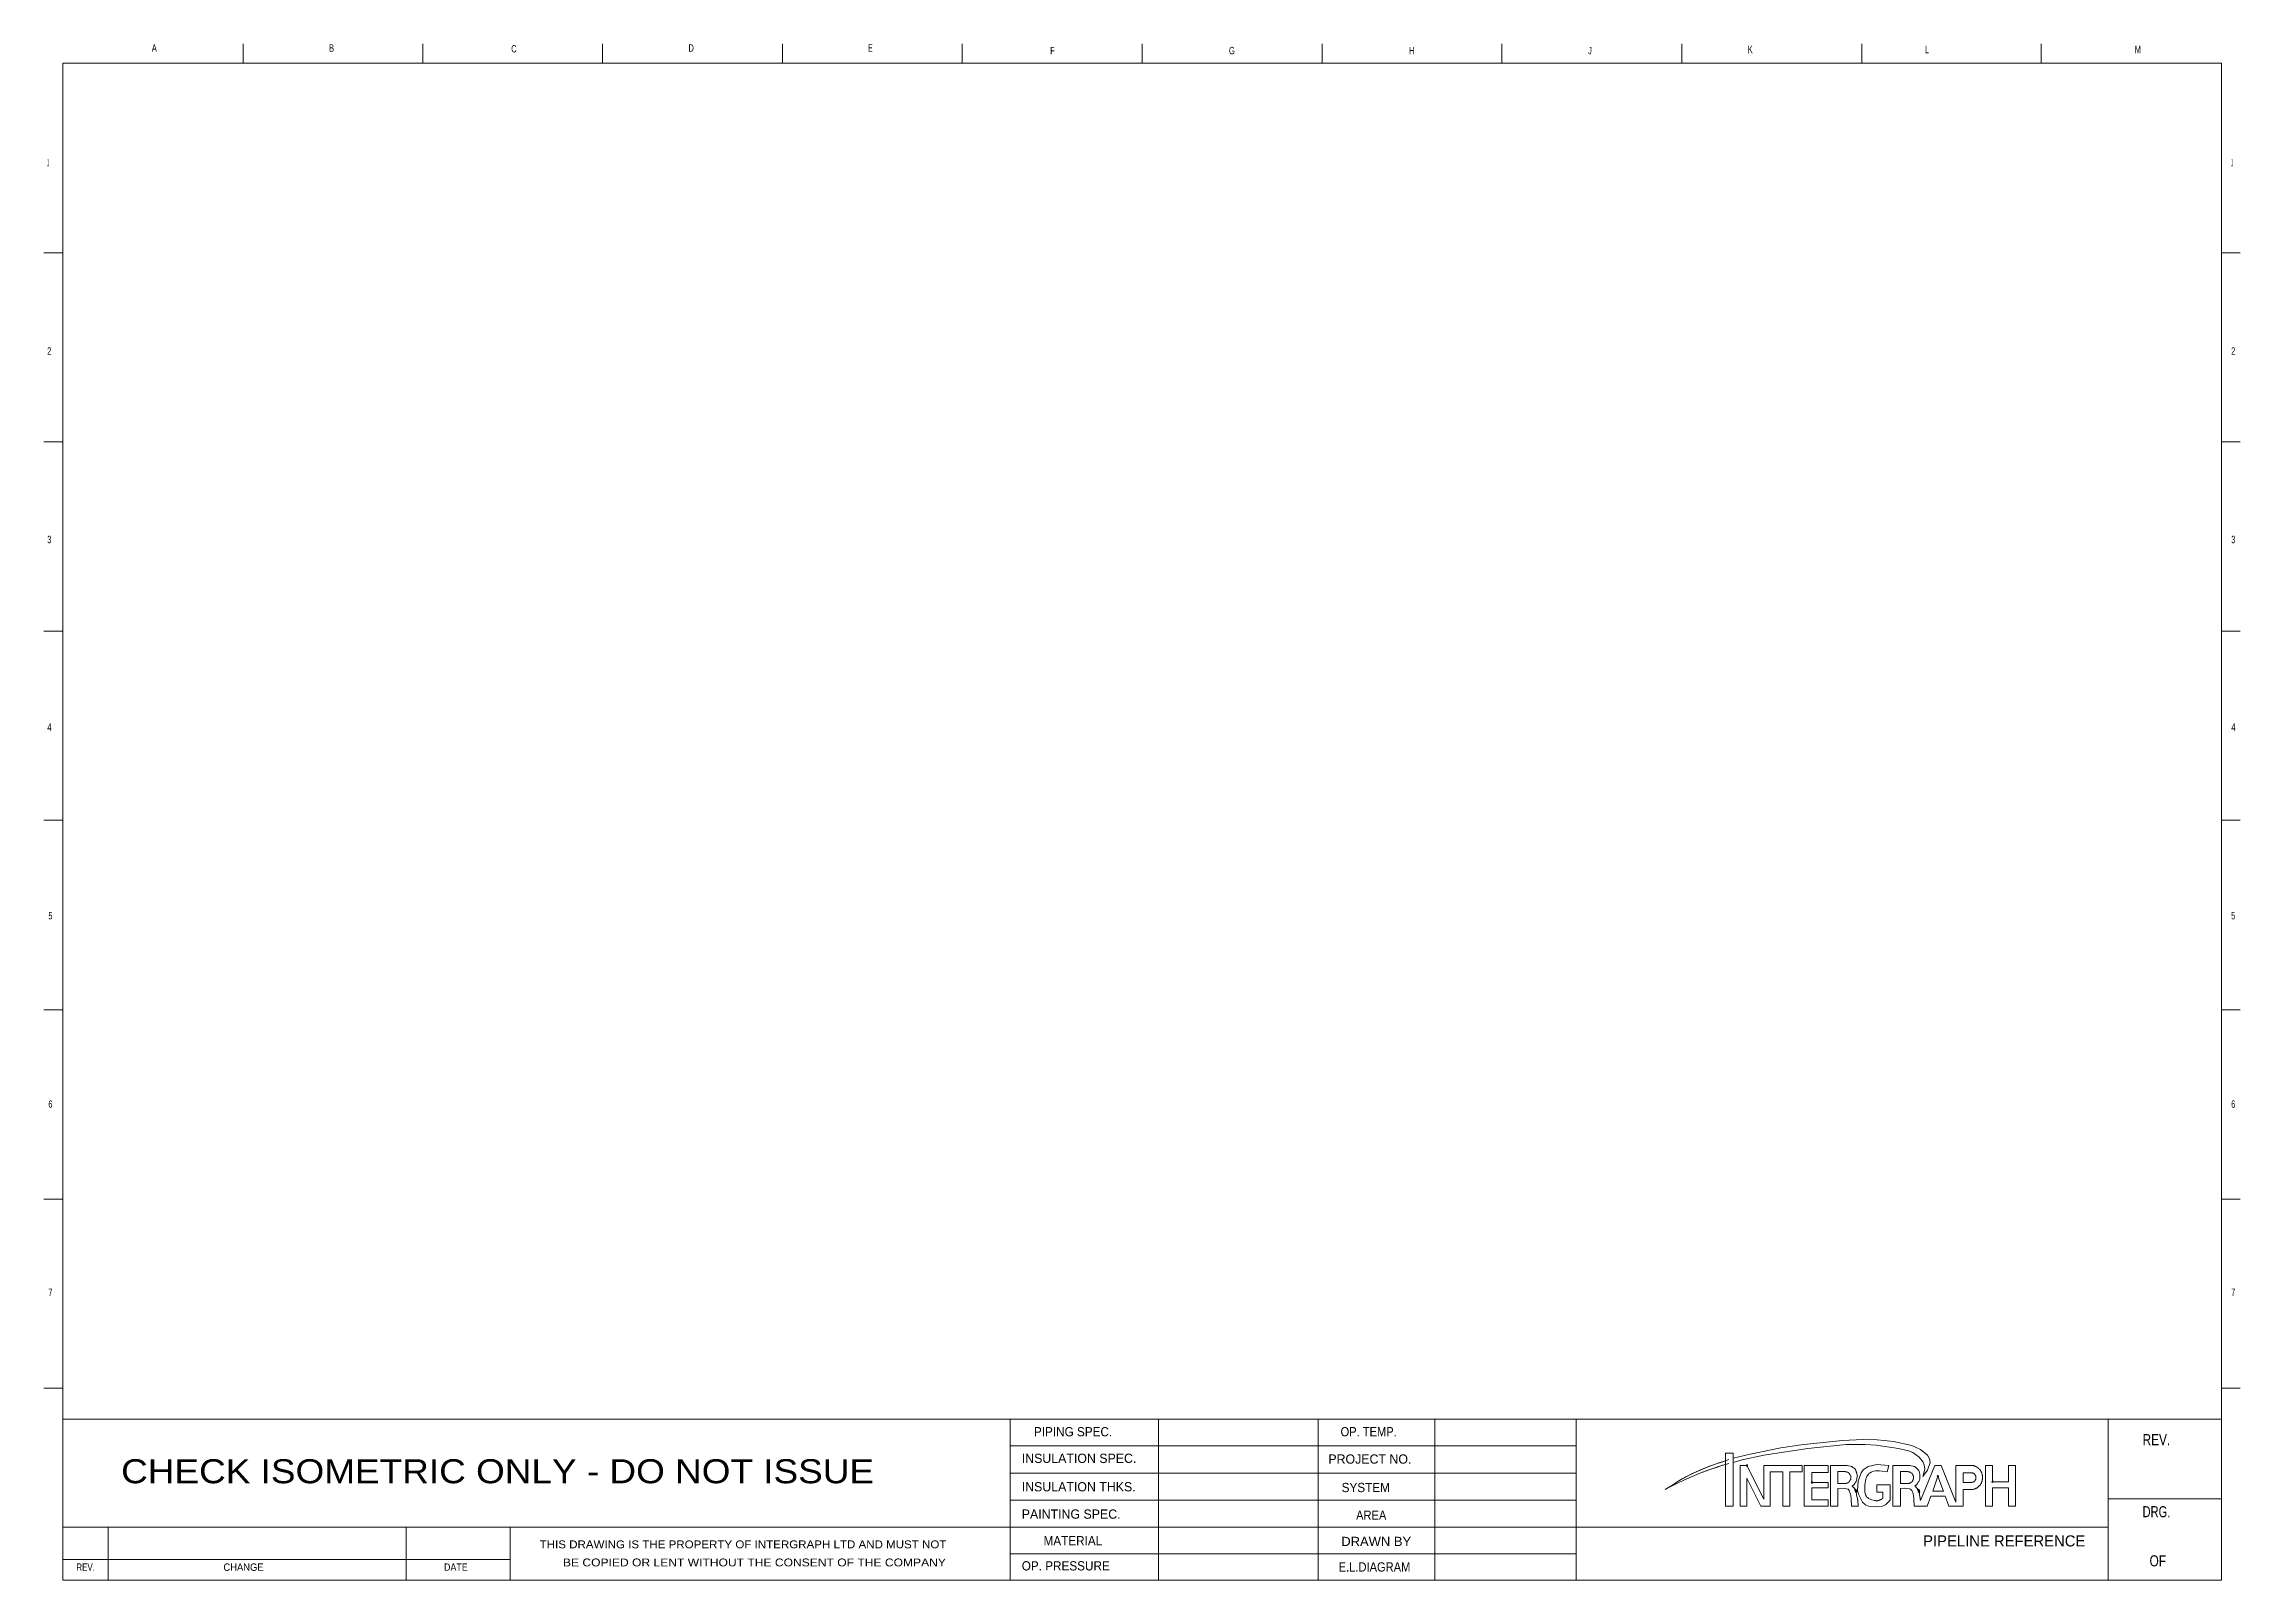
# Model space of a CAD drawing. Header units: millimetres. Extents: x 0 to 594, y 5 to 421.
import ezdxf

# ---------------------------------------------------------------- set-up
doc = ezdxf.new("R2010")
doc.units = ezdxf.units.MM
doc.header["$LTSCALE"] = 0.8
doc.header["$PDMODE"] = 32
doc.header["$PDSIZE"] = 0.4
doc.layers.add('1', color=7, linetype='Continuous', lineweight=13)

msp = doc.modelspace()

# ---------------------------------------------------------------- linework, layer by layer
at = {"layer": '1'}
for p, q in [((53.8, 415.7), (53.8, 420.7)), ((102.5, 415.7), (102.5, 420.7)), ((151.1, 415.7), (151.1, 420.7)), ((199.8, 415.7), (199.8, 420.7)), ((248.5, 415.7), (248.5, 420.7)), ((297.2, 415.7), (297.2, 420.7)), ((345.9, 415.7), (345.9, 420.7)), ((394.6, 415.7), (394.6, 420.7)), ((443.3, 415.7), (443.3, 420.7)), ((492, 415.7), (492, 420.7)), ((540.6, 415.7), (540.6, 420.7)), ((-0.1, 364.2), (5, 364.2)), ((589.3, 364.2), (594.4, 364.2)), ((-0.1, 313), (5, 313)), ((589.3, 313), (594.4, 313)), ((-0.1, 261.8), (5, 261.8)), ((589.3, 261.8), (594.4, 261.8)), ((-0.1, 210.6), (5, 210.6)), ((589.3, 210.6), (594.4, 210.6)), ((-0.1, 159.3), (5, 159.3)), ((589.3, 159.3), (594.4, 159.3)), ((-0.1, 108.1), (5, 108.1)), ((589.3, 108.1), (594.4, 108.1)), ((-0.1, 56.9), (5, 56.9)), ((589.3, 56.9), (594.4, 56.9)), ((5, 48.5), (589.4, 48.5)), ((261.5, 48.5), (261.5, 5)), ((301.6, 48.5), (301.6, 5)), ((344.8, 48.5), (344.8, 5)), ((376.4, 48.5), (376.4, 5)), ((414.7, 48.5), (414.7, 5)), ((558.7, 48.5), (558.7, 5)), ((414.7, 41.3), (261.5, 41.3)), ((460.9, 36), (465.5, 26.9)), ((465.5, 36), (467.4, 36)), ((485.5, 36), (487.3, 36)), ((498.9, 34.3), (499.3, 36)), ((502.5, 36), (504.3, 36)), ((511.8, 36), (507.9, 26.5)), ((511.8, 36), (513.5, 36)), ((513.5, 36), (517.5, 26.1)), ((519.4, 36), (522, 36)), ((414.7, 33.9), (261.5, 33.9)), ((464.7, 25), (460.9, 32.6)), ((467.4, 34.3), (467.2, 34.3)), ((470.6, 34.3), (467.4, 34.3)), ((478.5, 26.7), (478.5, 30)), ((485.5, 34.4), (487.4, 34.4)), ((485.5, 31.1), (485.5, 34.4)), ((487.4, 31.1), (485.5, 31.1)), ((485.5, 31.1), (487.4, 31.1)), ((502.5, 34.4), (504.4, 34.4)), ((502.5, 34.4), (504.4, 34.4)), ((502.5, 31.1), (502.5, 34.4)), ((502.5, 31.1), (504.4, 31.1)), ((512.6, 33.1), (511.2, 29.1)), ((512.6, 33.1), (514.1, 29.1)), ((519.4, 34), (521.6, 34)), ((519.4, 31.4), (519.4, 34)), ((521.6, 31.4), (519.4, 31.4)), ((519.4, 31.4), (521.6, 31.4)), ((527.4, 31.6), (531.7, 31.6)), ((531.7, 30), (527.4, 30)), ((414.7, 26.6), (261.5, 26.6)), ((465.3, 25), (464.7, 25)), ((483.5, 25), (485.5, 25)), ((489.2, 25), (491, 25)), ((500.4, 25), (502.5, 25)), ((506.2, 25), (509.7, 25)), ((510.7, 27.7), (509.7, 25)), ((510.7, 27.7), (514.6, 27.7)), ((511.2, 29.1), (514.1, 29.1)), ((514.6, 27.7), (515.6, 25)), ((519.4, 29.5), (522, 29.5)), ((558.7, 27), (589.4, 27)), ((558.7, 19.3), (5, 19.3)), ((17.3, 19.3), (17.3, 5)), ((98, 19.3), (98, 5)), ((126.1, 19.3), (126.1, 5)), ((414.7, 12.1), (261.5, 12.1)), ((126.1, 10.6), (5, 10.6))]:
    msp.add_line(p, q, dxfattribs=at)
for points in [[(5, 5), (589.4, 5), (589.4, 415.5), (5, 415.5)], [(457.2, 38), (461.8, 39.1), (470.1, 40.8), (475.6, 41.6), (486.7, 42.8), (494.3, 43.1), (498.1, 42.8), (500.6, 42.5), (505.5, 41.4), (507.9, 40.3), (509.8, 38.8), (510.3, 37.8), (510.5, 36.8), (509.8, 34.7), (508.5, 33), (509.1, 35), (508.9, 36.2), (508.6, 36.9), (507.5, 38.3), (505.8, 39.5), (504.6, 40), (501.9, 40.6), (495.9, 41.5), (492.9, 41.7), (487.8, 41.7), (477.4, 40.6), (465.5, 38.8), (459.6, 37.5), (457.2, 36.8)], [(438.8, 29.5), (441, 30.9), (442, 31.6), (443.3, 32.3), (444.2, 32.8), (446.1, 33.8), (447, 34.2), (449, 35.1), (451, 35.9), (452.4, 36.4), (453.3, 36.7), (455.1, 37.3), (455.1, 36.3), (454.3, 36.1), (452.7, 35.5), (451.1, 35), (450, 34.6), (448, 33.8), (445.3, 32.7), (444, 32.1), (441.9, 31.1), (439.9, 30.1)], [(455.1, 39.3), (455.1, 25), (457.2, 25), (457.2, 39.3)], [(460.9, 36), (465.5, 26.9), (465.5, 36), (467.4, 36), (475.9, 36), (475.9, 34.3), (472.5, 34.3), (472.5, 25), (470.6, 25), (470.6, 34.3), (467.4, 34.3), (467.2, 34.3), (467.2, 25), (465.3, 25), (464.7, 25), (460.9, 32.6), (460.9, 25), (459.1, 25), (459.1, 36)], [(478.5, 31.4), (478.5, 34.1), (482.9, 34.1), (482.9, 36), (478.5, 36), (476.4, 36), (476.4, 25), (478.5, 25), (482.9, 25), (482.9, 26.7), (478.5, 26.7), (478.5, 30), (482.9, 30), (482.9, 31.4)], [(527.4, 31.6), (527.4, 36), (525.5, 36), (525.5, 25), (527.4, 25), (527.4, 30), (531.7, 30), (531.7, 25), (533.6, 25), (533.6, 36), (531.7, 36), (531.7, 31.6)], [(512.6, 33.1), (511.2, 29.1), (514.1, 29.1)]]:
    msp.add_lwpolyline(points, close=True, dxfattribs=at)
for points in [[(457.2, 38), (461.8, 39.1), (470.1, 40.8), (475.6, 41.6), (486.7, 42.8), (494.3, 43.1), (498.1, 42.8), (500.6, 42.5), (505.5, 41.4), (507.9, 40.3), (509.8, 38.8), (510.3, 37.8), (510.5, 36.8), (509.8, 34.7), (508.5, 33)], [(457.2, 36.8), (459.6, 37.5), (465.5, 38.8), (477.4, 40.6), (487.8, 41.7), (492.9, 41.7), (495.9, 41.5), (501.9, 40.6), (504.6, 40), (505.8, 39.5), (507.5, 38.3), (508.6, 36.9), (508.9, 36.2), (509.1, 35), (508.5, 33)], [(438.8, 29.5), (441, 30.9), (442, 31.6), (443.4, 32.4), (444.4, 32.9), (446.4, 33.9), (447.4, 34.4), (449.5, 35.3), (451.6, 36.1), (453.1, 36.6), (454.1, 36.9), (456, 37.6)], [(438.8, 29.5), (439.9, 30.1), (441.9, 31.1), (444, 32.1), (445.3, 32.7), (448, 33.8), (450.3, 34.7), (451.5, 35.1), (453.2, 35.7), (455.1, 36.3), (456, 36.5)], [(460.9, 36), (459.1, 36), (459.1, 25), (460.9, 25), (460.9, 32.6)], [(467.2, 36), (465.5, 36), (465.5, 26.9)], [(467.4, 36), (475.9, 36), (475.9, 34.3), (472.5, 34.3)], [(478.5, 36), (476.4, 36), (476.4, 25), (478.5, 25)], [(478.5, 34.1), (482.9, 34.1), (482.9, 36), (478.5, 36)], [(485.5, 36), (483.5, 36), (483.5, 25), (485.5, 25), (485.5, 29.8), (486.6, 29.9), (487.2, 29.8), (487.9, 29.7), (488.2, 29.6), (488.3, 29.6), (488.4, 29.5), (488.6, 29.2), (488.7, 28.9), (488.8, 28.7), (488.9, 28.2), (489, 27.9), (489.1, 27.1), (489.2, 25), (491, 25), (491, 25.4), (491, 25.6), (490.9, 25.9), (490.9, 26.2), (490.9, 26.4), (490.9, 26.6), (490.9, 26.7), (490.8, 26.8), (490.8, 27), (490.8, 27.2), (490.7, 27.6), (490.6, 28.1), (490.6, 28.4), (490.5, 28.6), (490.5, 28.7), (490.5, 28.9)], [(485.5, 36), (483.5, 36), (483.5, 25), (485.5, 25), (485.5, 29.8)], [(490.3, 29.4), (490.2, 29.5), (490.2, 29.6), (490.1, 29.7), (490, 29.8), (490, 29.9), (489.9, 30), (489.8, 30), (489.7, 30.1), (489.6, 30.2), (489.4, 30.4), (489.9, 30.9), (490.1, 31.1), (490.3, 31.5), (490.5, 31.7), (490.6, 32), (490.7, 32.4), (490.7, 32.7), (490.8, 33.2), (490.7, 33.7), (490.7, 34), (490.5, 34.3), (490.4, 34.7), (490.3, 34.8), (490.2, 35), (490, 35.2), (489.9, 35.3), (489.6, 35.5), (489.3, 35.7), (489.1, 35.7), (488.9, 35.8), (488.4, 35.9), (488.1, 36), (487.3, 36), (485.5, 36)], [(487.3, 36), (488.1, 36), (488.4, 35.9), (488.9, 35.8), (489.1, 35.7), (489.3, 35.7), (489.6, 35.5), (489.9, 35.3), (490.2, 35), (490.3, 34.8), (490.4, 34.7), (490.5, 34.3), (490.7, 34), (490.7, 33.7), (490.8, 33.2), (490.7, 32.7), (490.7, 32.4), (490.6, 32), (490.5, 31.7), (490.3, 31.5), (490.1, 31.1), (489.9, 30.9), (489.4, 30.4)], [(499.3, 36), (496.1, 36.3), (493.7, 35.7), (492.4, 34.8), (491.8, 34), (491, 31.8), (490.8, 29.3), (491.1, 28.2), (492.2, 26.1), (493, 25.4), (493.8, 25), (495.7, 24.8), (497.6, 25), (498.4, 25.4), (499.7, 26.6), (499.7, 30.8), (496.1, 30.8), (496.1, 28.8), (497.7, 28.8), (497.7, 27.2)], [(499.3, 36), (496.1, 36.3), (493.7, 35.7), (492.4, 34.8), (491.8, 34), (491, 31.8), (490.8, 29.3), (491.1, 28.2), (492.2, 26.1), (493, 25.4), (493.8, 25), (495.7, 24.8), (497.6, 25), (498.4, 25.4), (499.7, 26.6)], [(495.5, 26.5), (494.7, 26.7), (494.3, 26.9), (493.8, 27.1), (493.6, 27.3), (493.4, 27.4), (493.3, 27.6), (493.1, 27.9), (493, 28.1), (492.9, 28.5), (492.8, 28.7), (492.8, 29.2), (492.8, 29.6), (492.8, 30.6), (492.9, 31.4), (493, 31.8), (493.1, 32.4), (493.3, 32.8), (493.4, 33.1), (493.6, 33.4), (493.8, 33.7), (493.9, 33.8), (494.1, 33.9), (494.5, 34.2), (494.9, 34.4), (495.2, 34.5), (495.8, 34.6), (496.1, 34.6), (496.8, 34.6), (497.5, 34.5), (498.9, 34.3), (499.3, 36)], [(522, 29.5), (519.4, 29.5), (519.4, 25), (515.6, 25), (514.6, 27.7), (510.7, 27.7), (509.7, 25), (506.2, 25), (506.1, 27.1), (506, 27.9), (505.9, 28.2), (505.8, 28.7), (505.7, 28.9), (505.5, 29.2), (505.3, 29.5), (505.2, 29.6), (505.1, 29.6), (504.9, 29.7), (504.2, 29.8), (503.6, 29.9), (502.5, 29.8), (502.5, 25), (500.4, 25), (500.4, 36), (502.5, 36)], [(502.5, 36), (500.4, 36), (500.4, 25), (502.5, 25), (502.5, 29.8)], [(502.5, 36), (504.3, 36), (505, 36), (505.4, 35.9), (505.9, 35.8), (506.1, 35.7), (506.3, 35.7), (506.6, 35.5), (506.8, 35.3), (507.1, 35), (507.3, 34.8), (507.4, 34.7), (507.5, 34.3), (507.6, 34), (507.7, 33.7), (507.7, 33.2), (507.7, 32.7), (507.7, 32.4), (507.6, 32), (507.4, 31.7), (507.3, 31.5), (507.1, 31.1), (506.9, 30.9), (506.4, 30.4), (506.6, 30.2), (506.7, 30.1), (506.8, 30), (506.9, 30), (506.9, 29.9), (507, 29.8), (507.1, 29.7), (507.1, 29.6), (507.2, 29.5), (507.3, 29.4)], [(504.3, 36), (505, 36), (505.4, 35.9), (505.9, 35.8), (506.1, 35.7), (506.3, 35.7), (506.6, 35.5), (506.8, 35.3), (507.1, 35), (507.3, 34.8), (507.4, 34.7), (507.5, 34.3), (507.6, 34), (507.7, 33.7), (507.7, 33.2), (507.7, 32.7), (507.7, 32.4), (507.6, 32), (507.4, 31.7), (507.3, 31.5), (507.1, 31.1), (506.9, 30.9), (506.4, 30.4)], [(507.5, 28.9), (507.5, 28.7), (507.5, 28.6), (507.6, 28.5), (507.6, 28.2), (507.7, 27.4), (507.8, 27.2), (507.8, 27), (507.8, 26.9), (507.8, 26.7), (507.9, 26.5), (511.8, 36), (513.5, 36), (517.5, 26.1), (517.5, 36), (519.4, 36), (522, 36)], [(519.4, 36), (517.5, 36), (517.5, 26.1)], [(524.7, 32.7), (524.7, 32.8), (524.7, 32.9), (524.7, 32.9), (524.7, 33), (524.7, 33.1), (524.7, 33.2), (524.7, 33.2), (524.7, 33.3), (524.6, 33.4), (524.6, 33.4), (524.6, 33.5), (524.6, 33.6), (524.6, 33.7), (524.6, 33.7), (524.5, 33.8), (524.5, 33.9), (524.5, 33.9), (524.5, 34), (524.4, 34.1), (524.4, 34.1), (524.4, 34.2), (524.3, 34.3), (524.3, 34.3), (524.3, 34.4), (524.2, 34.4), (524.2, 34.5), (524.2, 34.6), (524.1, 34.6), (524.1, 34.7), (524, 34.7), (524, 34.8), (524, 34.9), (523.9, 34.9), (523.9, 35), (523.8, 35), (523.8, 35.1), (523.7, 35.1), (523.7, 35.2), (523.6, 35.2), (523.6, 35.3), (523.5, 35.3), (523.4, 35.4), (523.4, 35.4), (523.3, 35.4), (523.3, 35.5), (523.2, 35.5), (523.1, 35.6), (523.1, 35.6), (523, 35.6), (523, 35.7), (522.9, 35.7), (522.8, 35.7), (522.8, 35.8), (522.7, 35.8), (522.6, 35.8), (522.6, 35.8), (522.5, 35.9), (522.4, 35.9), (522.4, 35.9), (522.3, 35.9), (522.2, 36), (522.2, 36), (522.1, 36), (522, 36)], [(524.7, 32.7), (524.7, 32.8), (524.7, 32.9), (524.7, 32.9), (524.7, 33), (524.7, 33.1), (524.7, 33.2), (524.7, 33.2), (524.7, 33.3), (524.6, 33.4), (524.6, 33.4), (524.6, 33.5), (524.6, 33.6), (524.6, 33.7), (524.6, 33.7), (524.5, 33.8), (524.5, 33.9), (524.5, 33.9), (524.5, 34), (524.4, 34.1), (524.4, 34.1), (524.4, 34.2), (524.3, 34.3), (524.3, 34.3), (524.3, 34.4), (524.2, 34.4), (524.2, 34.5), (524.2, 34.6), (524.1, 34.6), (524.1, 34.7), (524, 34.7), (524, 34.8), (524, 34.9), (523.9, 34.9), (523.9, 35), (523.8, 35), (523.8, 35.1), (523.7, 35.1), (523.7, 35.2), (523.6, 35.2), (523.6, 35.3), (523.5, 35.3), (523.4, 35.4), (523.4, 35.4), (523.3, 35.4), (523.3, 35.5), (523.2, 35.5), (523.1, 35.6), (523.1, 35.6), (523, 35.6), (523, 35.7), (522.9, 35.7), (522.8, 35.7), (522.8, 35.8), (522.7, 35.8), (522.6, 35.8), (522.6, 35.8), (522.5, 35.9), (522.4, 35.9), (522.4, 35.9), (522.3, 35.9), (522.2, 36), (522.2, 36), (522.1, 36), (522, 36)], [(527.4, 31.6), (527.4, 36), (525.5, 36), (525.5, 25), (527.4, 25), (527.4, 30)], [(531.7, 30), (531.7, 25), (533.6, 25), (533.6, 36), (531.7, 36), (531.7, 31.6)], [(465.3, 25), (467.2, 25), (467.2, 34.3)], [(470.6, 34.3), (470.6, 25), (472.5, 25), (472.5, 34.3)], [(478.5, 30), (482.9, 30), (482.9, 31.4), (478.5, 31.4), (478.5, 34.1)], [(485.5, 31.1), (485.5, 34.4), (487.4, 34.4)], [(489.2, 25), (489.1, 27.1), (489, 27.9), (488.9, 28.2), (488.8, 28.7), (488.7, 28.9), (488.6, 29.2), (488.4, 29.5), (488.3, 29.6), (488.2, 29.6), (487.9, 29.7), (487.2, 29.8), (486.6, 29.9), (485.5, 29.8)], [(489, 32.7), (489, 32.8), (489, 32.8), (489, 32.8), (489, 32.9), (489, 32.9), (489, 33), (489, 33), (489, 33), (489, 33.1), (489, 33.1), (489, 33.2), (489, 33.2), (488.9, 33.2), (488.9, 33.3), (488.9, 33.3), (488.9, 33.4), (488.9, 33.4), (488.9, 33.4), (488.8, 33.5), (488.8, 33.5), (488.8, 33.5), (488.8, 33.6), (488.8, 33.6), (488.7, 33.6), (488.7, 33.7), (488.7, 33.7), (488.7, 33.7), (488.7, 33.8), (488.6, 33.8), (488.6, 33.8), (488.6, 33.9), (488.5, 33.9), (488.5, 33.9), (488.5, 33.9), (488.5, 34), (488.4, 34), (488.4, 34), (488.4, 34), (488.3, 34.1), (488.3, 34.1), (488.3, 34.1), (488.2, 34.1), (488.2, 34.1), (488.2, 34.2), (488.1, 34.2), (488.1, 34.2), (488.1, 34.2), (488, 34.2), (488, 34.2), (487.9, 34.3), (487.9, 34.3), (487.9, 34.3), (487.8, 34.3), (487.8, 34.3), (487.7, 34.3), (487.7, 34.3), (487.7, 34.3), (487.6, 34.3), (487.6, 34.3), (487.6, 34.3), (487.5, 34.4), (487.5, 34.4), (487.4, 34.4), (487.4, 34.4)], [(489, 32.7), (489, 32.8), (489, 32.8), (489, 32.8), (489, 32.9), (489, 32.9), (489, 33), (489, 33), (489, 33), (489, 33.1), (489, 33.1), (489, 33.2), (489, 33.2), (488.9, 33.2), (488.9, 33.3), (488.9, 33.3), (488.9, 33.4), (488.9, 33.4), (488.9, 33.4), (488.8, 33.5), (488.8, 33.5), (488.8, 33.5), (488.8, 33.6), (488.8, 33.6), (488.7, 33.6), (488.7, 33.7), (488.7, 33.7), (488.7, 33.7), (488.7, 33.8), (488.6, 33.8), (488.6, 33.8), (488.6, 33.9), (488.5, 33.9), (488.5, 33.9), (488.5, 33.9), (488.5, 34), (488.4, 34), (488.4, 34), (488.4, 34), (488.3, 34.1), (488.3, 34.1), (488.3, 34.1), (488.2, 34.1), (488.2, 34.1), (488.2, 34.2), (488.1, 34.2), (488.1, 34.2), (488.1, 34.2), (488, 34.2), (488, 34.2), (487.9, 34.3), (487.9, 34.3), (487.9, 34.3), (487.8, 34.3), (487.8, 34.3), (487.7, 34.3), (487.7, 34.3), (487.7, 34.3), (487.6, 34.3), (487.6, 34.3), (487.6, 34.3), (487.5, 34.4), (487.5, 34.4), (487.4, 34.4), (487.4, 34.4)], [(487.4, 31.1), (487.4, 31.1), (487.5, 31.1), (487.5, 31.1), (487.6, 31.1), (487.6, 31.1), (487.6, 31.1), (487.7, 31.1), (487.7, 31.1), (487.7, 31.1), (487.8, 31.1), (487.8, 31.2), (487.9, 31.2), (487.9, 31.2), (487.9, 31.2), (488, 31.2), (488, 31.2), (488.1, 31.2), (488.1, 31.3), (488.1, 31.3), (488.2, 31.3), (488.2, 31.3), (488.2, 31.3), (488.3, 31.3), (488.3, 31.4), (488.3, 31.4), (488.4, 31.4), (488.4, 31.4), (488.4, 31.5), (488.5, 31.5), (488.5, 31.5), (488.5, 31.5), (488.5, 31.6), (488.6, 31.6), (488.6, 31.6), (488.6, 31.7), (488.7, 31.7), (488.7, 31.7), (488.7, 31.8), (488.7, 31.8), (488.7, 31.8), (488.8, 31.9), (488.8, 31.9), (488.8, 31.9), (488.8, 32), (488.8, 32), (488.9, 32), (488.9, 32.1), (488.9, 32.1), (488.9, 32.1), (488.9, 32.2), (488.9, 32.2), (489, 32.3), (489, 32.3), (489, 32.3), (489, 32.4), (489, 32.4), (489, 32.4), (489, 32.5), (489, 32.5), (489, 32.6), (489, 32.6), (489, 32.6), (489, 32.7), (489, 32.7)], [(487.4, 31.1), (487.4, 31.1), (487.5, 31.1), (487.5, 31.1), (487.6, 31.1), (487.6, 31.1), (487.6, 31.1), (487.7, 31.1), (487.7, 31.1), (487.7, 31.1), (487.8, 31.1), (487.8, 31.2), (487.9, 31.2), (487.9, 31.2), (487.9, 31.2), (488, 31.2), (488, 31.2), (488.1, 31.2), (488.1, 31.3), (488.1, 31.3), (488.2, 31.3), (488.2, 31.3), (488.2, 31.3), (488.3, 31.3), (488.3, 31.4), (488.3, 31.4), (488.4, 31.4), (488.4, 31.4), (488.4, 31.5), (488.5, 31.5), (488.5, 31.5), (488.5, 31.5), (488.5, 31.6), (488.6, 31.6), (488.6, 31.6), (488.6, 31.7), (488.7, 31.7), (488.7, 31.7), (488.7, 31.8), (488.7, 31.8), (488.7, 31.8), (488.8, 31.9), (488.8, 31.9), (488.8, 31.9), (488.8, 32), (488.8, 32), (488.9, 32), (488.9, 32.1), (488.9, 32.1), (488.9, 32.1), (488.9, 32.2), (488.9, 32.2), (489, 32.3), (489, 32.3), (489, 32.3), (489, 32.4), (489, 32.4), (489, 32.4), (489, 32.5), (489, 32.5), (489, 32.6), (489, 32.6), (489, 32.6), (489, 32.7), (489, 32.7)], [(491, 25), (491, 25.4), (491, 25.6), (490.9, 25.9), (490.9, 26.2), (490.9, 26.4), (490.9, 26.6), (490.9, 26.7), (490.8, 26.8), (490.8, 27), (490.8, 27.2), (490.7, 27.6), (490.6, 28.1), (490.6, 28.4), (490.5, 28.6), (490.5, 28.7), (490.5, 28.9), (490.4, 29), (490.4, 29.2), (490.4, 29.3), (490.3, 29.4), (490.2, 29.5), (490.2, 29.6), (490.1, 29.7), (490, 29.8), (490, 29.9), (489.9, 30), (489.8, 30), (489.7, 30.1), (489.6, 30.2), (489.4, 30.4)], [(495.5, 26.5), (494.7, 26.7), (494.3, 26.9), (493.8, 27.1), (493.6, 27.3), (493.4, 27.4), (493.3, 27.6), (493.1, 27.9), (493, 28.1), (492.9, 28.5), (492.8, 28.7), (492.8, 29.2), (492.8, 29.6), (492.8, 30.6), (492.9, 31.4), (493, 31.8), (493.1, 32.4), (493.3, 32.8), (493.4, 33.1), (493.6, 33.4), (493.8, 33.7), (493.9, 33.8), (494.1, 33.9), (494.5, 34.2), (494.9, 34.4), (495.2, 34.5), (495.8, 34.6), (496.1, 34.6), (496.8, 34.6), (497.5, 34.5), (498.9, 34.3)], [(496.1, 30.8), (496.1, 28.8), (497.7, 28.8), (497.7, 27.2)], [(496.1, 30.8), (499.7, 30.8), (499.7, 26.6)], [(504.4, 31.1), (502.5, 31.1), (502.5, 34.4)], [(506.2, 25), (506.1, 27.1), (506, 27.9), (505.9, 28.2), (505.8, 28.7), (505.7, 28.9), (505.5, 29.2), (505.3, 29.5), (505.2, 29.6), (505.1, 29.6), (504.9, 29.7), (504.2, 29.8), (503.6, 29.9), (502.5, 29.8)], [(506, 32.7), (506, 32.8), (506, 32.8), (506, 32.8), (506, 32.9), (506, 32.9), (506, 33), (506, 33), (506, 33), (506, 33.1), (506, 33.1), (505.9, 33.2), (505.9, 33.2), (505.9, 33.2), (505.9, 33.3), (505.9, 33.3), (505.9, 33.4), (505.9, 33.4), (505.8, 33.4), (505.8, 33.5), (505.8, 33.5), (505.8, 33.5), (505.8, 33.6), (505.7, 33.6), (505.7, 33.6), (505.7, 33.7), (505.7, 33.7), (505.7, 33.7), (505.6, 33.8), (505.6, 33.8), (505.6, 33.8), (505.5, 33.9), (505.5, 33.9), (505.5, 33.9), (505.5, 33.9), (505.4, 34), (505.4, 34), (505.4, 34), (505.3, 34), (505.3, 34.1), (505.3, 34.1), (505.2, 34.1), (505.2, 34.1), (505.2, 34.1), (505.1, 34.2), (505.1, 34.2), (505.1, 34.2), (505, 34.2), (505, 34.2), (505, 34.2), (504.9, 34.3), (504.9, 34.3), (504.8, 34.3), (504.8, 34.3), (504.8, 34.3), (504.7, 34.3), (504.7, 34.3), (504.6, 34.3), (504.6, 34.3), (504.6, 34.3), (504.5, 34.3), (504.5, 34.4), (504.4, 34.4), (504.4, 34.4), (504.4, 34.4)], [(506, 32.7), (506, 32.8), (506, 32.8), (506, 32.8), (506, 32.9), (506, 32.9), (506, 33), (506, 33), (506, 33), (506, 33.1), (506, 33.1), (505.9, 33.2), (505.9, 33.2), (505.9, 33.2), (505.9, 33.3), (505.9, 33.3), (505.9, 33.4), (505.9, 33.4), (505.8, 33.4), (505.8, 33.5), (505.8, 33.5), (505.8, 33.5), (505.8, 33.6), (505.7, 33.6), (505.7, 33.6), (505.7, 33.7), (505.7, 33.7), (505.7, 33.7), (505.6, 33.8), (505.6, 33.8), (505.6, 33.8), (505.5, 33.9), (505.5, 33.9), (505.5, 33.9), (505.5, 33.9), (505.4, 34), (505.4, 34), (505.4, 34), (505.3, 34), (505.3, 34.1), (505.3, 34.1), (505.2, 34.1), (505.2, 34.1), (505.2, 34.1), (505.1, 34.2), (505.1, 34.2), (505.1, 34.2), (505, 34.2), (505, 34.2), (505, 34.2), (504.9, 34.3), (504.9, 34.3), (504.8, 34.3), (504.8, 34.3), (504.8, 34.3), (504.7, 34.3), (504.7, 34.3), (504.6, 34.3), (504.6, 34.3), (504.6, 34.3), (504.5, 34.3), (504.5, 34.4), (504.4, 34.4), (504.4, 34.4), (504.4, 34.4)], [(504.4, 31.1), (504.4, 31.1), (504.4, 31.1), (504.5, 31.1), (504.5, 31.1), (504.6, 31.1), (504.6, 31.1), (504.6, 31.1), (504.7, 31.1), (504.7, 31.1), (504.8, 31.1), (504.8, 31.2), (504.8, 31.2), (504.9, 31.2), (504.9, 31.2), (505, 31.2), (505, 31.2), (505, 31.2), (505.1, 31.3), (505.1, 31.3), (505.1, 31.3), (505.2, 31.3), (505.2, 31.3), (505.2, 31.3), (505.3, 31.4), (505.3, 31.4), (505.3, 31.4), (505.4, 31.4), (505.4, 31.5), (505.4, 31.5), (505.5, 31.5), (505.5, 31.5), (505.5, 31.6), (505.5, 31.6), (505.6, 31.6), (505.6, 31.7), (505.6, 31.7), (505.7, 31.7), (505.7, 31.8), (505.7, 31.8), (505.7, 31.8), (505.7, 31.9), (505.8, 31.9), (505.8, 31.9), (505.8, 32), (505.8, 32), (505.8, 32), (505.9, 32.1), (505.9, 32.1), (505.9, 32.1), (505.9, 32.2), (505.9, 32.2), (505.9, 32.3), (505.9, 32.3), (506, 32.3), (506, 32.4), (506, 32.4), (506, 32.4), (506, 32.5), (506, 32.5), (506, 32.6), (506, 32.6), (506, 32.6), (506, 32.7), (506, 32.7)], [(504.4, 31.1), (504.4, 31.1), (504.4, 31.1), (504.5, 31.1), (504.5, 31.1), (504.6, 31.1), (504.6, 31.1), (504.6, 31.1), (504.7, 31.1), (504.7, 31.1), (504.8, 31.1), (504.8, 31.2), (504.8, 31.2), (504.9, 31.2), (504.9, 31.2), (505, 31.2), (505, 31.2), (505, 31.2), (505.1, 31.3), (505.1, 31.3), (505.1, 31.3), (505.2, 31.3), (505.2, 31.3), (505.2, 31.3), (505.3, 31.4), (505.3, 31.4), (505.3, 31.4), (505.4, 31.4), (505.4, 31.5), (505.4, 31.5), (505.5, 31.5), (505.5, 31.5), (505.5, 31.6), (505.5, 31.6), (505.6, 31.6), (505.6, 31.7), (505.6, 31.7), (505.7, 31.7), (505.7, 31.8), (505.7, 31.8), (505.7, 31.8), (505.7, 31.9), (505.8, 31.9), (505.8, 31.9), (505.8, 32), (505.8, 32), (505.8, 32), (505.9, 32.1), (505.9, 32.1), (505.9, 32.1), (505.9, 32.2), (505.9, 32.2), (505.9, 32.3), (505.9, 32.3), (506, 32.3), (506, 32.4), (506, 32.4), (506, 32.4), (506, 32.5), (506, 32.5), (506, 32.6), (506, 32.6), (506, 32.6), (506, 32.7), (506, 32.7)], [(507.9, 26.5), (507.8, 26.7), (507.8, 26.9), (507.8, 27), (507.8, 27.2), (507.7, 27.6), (507.6, 28.1), (507.6, 28.4), (507.5, 28.6), (507.5, 28.7), (507.5, 28.9), (507.4, 29), (507.4, 29.2), (507.3, 29.3), (507.3, 29.4), (507.2, 29.5), (507.1, 29.6), (507.1, 29.7), (507, 29.8), (506.9, 29.9), (506.9, 30), (506.8, 30), (506.6, 30.1), (506.6, 30.2), (506.4, 30.4)], [(519.4, 31.4), (519.4, 34), (521.6, 34)], [(522.9, 32.7), (522.9, 32.8), (522.9, 32.8), (522.9, 32.8), (522.9, 32.9), (522.9, 32.9), (522.9, 32.9), (522.9, 32.9), (522.9, 33), (522.9, 33), (522.9, 33), (522.9, 33.1), (522.9, 33.1), (522.9, 33.1), (522.9, 33.2), (522.9, 33.2), (522.8, 33.2), (522.8, 33.2), (522.8, 33.3), (522.8, 33.3), (522.8, 33.3), (522.8, 33.4), (522.8, 33.4), (522.7, 33.4), (522.7, 33.4), (522.7, 33.5), (522.7, 33.5), (522.7, 33.5), (522.6, 33.5), (522.6, 33.6), (522.6, 33.6), (522.6, 33.6), (522.6, 33.6), (522.5, 33.7), (522.5, 33.7), (522.5, 33.7), (522.5, 33.7), (522.4, 33.7), (522.4, 33.8), (522.4, 33.8), (522.4, 33.8), (522.3, 33.8), (522.3, 33.8), (522.3, 33.8), (522.3, 33.9), (522.2, 33.9), (522.2, 33.9), (522.2, 33.9), (522.1, 33.9), (522.1, 33.9), (522.1, 33.9), (522.1, 33.9), (522, 34), (522, 34), (522, 34), (521.9, 34), (521.9, 34), (521.9, 34), (521.8, 34), (521.8, 34), (521.8, 34), (521.7, 34), (521.7, 34), (521.7, 34), (521.7, 34)], [(522.9, 32.7), (522.9, 32.8), (522.9, 32.8), (522.9, 32.8), (522.9, 32.9), (522.9, 32.9), (522.9, 32.9), (522.9, 32.9), (522.9, 33), (522.9, 33), (522.9, 33), (522.9, 33.1), (522.9, 33.1), (522.9, 33.1), (522.9, 33.2), (522.9, 33.2), (522.8, 33.2), (522.8, 33.2), (522.8, 33.3), (522.8, 33.3), (522.8, 33.3), (522.8, 33.4), (522.8, 33.4), (522.7, 33.4), (522.7, 33.4), (522.7, 33.5), (522.7, 33.5), (522.7, 33.5), (522.6, 33.5), (522.6, 33.6), (522.6, 33.6), (522.6, 33.6), (522.6, 33.6), (522.5, 33.7), (522.5, 33.7), (522.5, 33.7), (522.5, 33.7), (522.4, 33.7), (522.4, 33.8), (522.4, 33.8), (522.4, 33.8), (522.3, 33.8), (522.3, 33.8), (522.3, 33.8), (522.3, 33.9), (522.2, 33.9), (522.2, 33.9), (522.2, 33.9), (522.1, 33.9), (522.1, 33.9), (522.1, 33.9), (522.1, 33.9), (522, 34), (522, 34), (522, 34), (521.9, 34), (521.9, 34), (521.9, 34), (521.8, 34), (521.8, 34), (521.8, 34), (521.7, 34), (521.7, 34), (521.7, 34), (521.7, 34)], [(521.7, 31.4), (521.7, 31.4), (521.7, 31.4), (521.7, 31.4), (521.8, 31.4), (521.8, 31.4), (521.8, 31.5), (521.9, 31.5), (521.9, 31.5), (521.9, 31.5), (522, 31.5), (522, 31.5), (522, 31.5), (522.1, 31.5), (522.1, 31.5), (522.1, 31.5), (522.1, 31.5), (522.2, 31.5), (522.2, 31.6), (522.2, 31.6), (522.3, 31.6), (522.3, 31.6), (522.3, 31.6), (522.3, 31.6), (522.4, 31.7), (522.4, 31.7), (522.4, 31.7), (522.4, 31.7), (522.5, 31.7), (522.5, 31.8), (522.5, 31.8), (522.5, 31.8), (522.6, 31.8), (522.6, 31.8), (522.6, 31.9), (522.6, 31.9), (522.6, 31.9), (522.7, 31.9), (522.7, 32), (522.7, 32), (522.7, 32), (522.7, 32), (522.8, 32.1), (522.8, 32.1), (522.8, 32.1), (522.8, 32.1), (522.8, 32.2), (522.8, 32.2), (522.8, 32.2), (522.9, 32.3), (522.9, 32.3), (522.9, 32.3), (522.9, 32.4), (522.9, 32.4), (522.9, 32.4), (522.9, 32.4), (522.9, 32.5), (522.9, 32.5), (522.9, 32.5), (522.9, 32.6), (522.9, 32.6), (522.9, 32.6), (522.9, 32.7), (522.9, 32.7), (522.9, 32.7)], [(521.7, 31.4), (521.7, 31.4), (521.7, 31.4), (521.7, 31.4), (521.8, 31.4), (521.8, 31.4), (521.8, 31.5), (521.9, 31.5), (521.9, 31.5), (521.9, 31.5), (522, 31.5), (522, 31.5), (522, 31.5), (522.1, 31.5), (522.1, 31.5), (522.1, 31.5), (522.1, 31.5), (522.2, 31.5), (522.2, 31.6), (522.2, 31.6), (522.3, 31.6), (522.3, 31.6), (522.3, 31.6), (522.3, 31.6), (522.4, 31.7), (522.4, 31.7), (522.4, 31.7), (522.4, 31.7), (522.5, 31.7), (522.5, 31.8), (522.5, 31.8), (522.5, 31.8), (522.6, 31.8), (522.6, 31.8), (522.6, 31.9), (522.6, 31.9), (522.6, 31.9), (522.7, 31.9), (522.7, 32), (522.7, 32), (522.7, 32), (522.7, 32), (522.8, 32.1), (522.8, 32.1), (522.8, 32.1), (522.8, 32.1), (522.8, 32.2), (522.8, 32.2), (522.8, 32.2), (522.9, 32.3), (522.9, 32.3), (522.9, 32.3), (522.9, 32.4), (522.9, 32.4), (522.9, 32.4), (522.9, 32.4), (522.9, 32.5), (522.9, 32.5), (522.9, 32.5), (522.9, 32.6), (522.9, 32.6), (522.9, 32.6), (522.9, 32.7), (522.9, 32.7), (522.9, 32.7)], [(522, 29.5), (522, 29.5), (522.1, 29.5), (522.2, 29.6), (522.3, 29.6), (522.3, 29.6), (522.4, 29.6), (522.5, 29.6), (522.5, 29.7), (522.6, 29.7), (522.7, 29.7), (522.7, 29.7), (522.8, 29.8), (522.9, 29.8), (522.9, 29.8), (523, 29.9), (523, 29.9), (523.1, 29.9), (523.2, 30), (523.2, 30), (523.3, 30), (523.3, 30.1), (523.4, 30.1), (523.5, 30.2), (523.5, 30.2), (523.6, 30.3), (523.6, 30.3), (523.7, 30.4), (523.7, 30.4), (523.8, 30.5), (523.8, 30.5), (523.9, 30.6), (523.9, 30.6), (524, 30.7), (524, 30.7), (524.1, 30.8), (524.1, 30.9), (524.1, 30.9), (524.2, 31), (524.2, 31), (524.3, 31.1), (524.3, 31.2), (524.3, 31.2), (524.4, 31.3), (524.4, 31.3), (524.4, 31.4), (524.4, 31.5), (524.5, 31.5), (524.5, 31.6), (524.5, 31.7), (524.5, 31.7), (524.6, 31.8), (524.6, 31.9), (524.6, 32), (524.6, 32), (524.6, 32.1), (524.7, 32.2), (524.7, 32.2), (524.7, 32.3), (524.7, 32.4), (524.7, 32.4), (524.7, 32.5), (524.7, 32.6), (524.7, 32.7), (524.7, 32.7)], [(522, 29.5), (522, 29.5), (522.1, 29.5), (522.2, 29.6), (522.3, 29.6), (522.3, 29.6), (522.4, 29.6), (522.5, 29.6), (522.5, 29.7), (522.6, 29.7), (522.7, 29.7), (522.7, 29.7), (522.8, 29.8), (522.9, 29.8), (522.9, 29.8), (523, 29.9), (523, 29.9), (523.1, 29.9), (523.2, 30), (523.2, 30), (523.3, 30), (523.3, 30.1), (523.4, 30.1), (523.5, 30.2), (523.5, 30.2), (523.6, 30.3), (523.6, 30.3), (523.7, 30.4), (523.7, 30.4), (523.8, 30.5), (523.8, 30.5), (523.9, 30.6), (523.9, 30.6), (524, 30.7), (524, 30.7), (524.1, 30.8), (524.1, 30.9), (524.1, 30.9), (524.2, 31), (524.2, 31), (524.3, 31.1), (524.3, 31.2), (524.3, 31.2), (524.4, 31.3), (524.4, 31.3), (524.4, 31.4), (524.4, 31.5), (524.5, 31.5), (524.5, 31.6), (524.5, 31.7), (524.5, 31.7), (524.6, 31.8), (524.6, 31.9), (524.6, 32), (524.6, 32), (524.6, 32.1), (524.7, 32.2), (524.7, 32.2), (524.7, 32.3), (524.7, 32.4), (524.7, 32.4), (524.7, 32.5), (524.7, 32.6), (524.7, 32.7), (524.7, 32.7)], [(478.5, 25), (482.9, 25), (482.9, 26.7), (478.5, 26.7)], [(490.4, 29.2), (490.4, 29.3), (490.3, 29.4)], [(490.5, 28.9), (490.4, 29), (490.4, 29.2)], [(495.5, 26.5), (495.5, 26.5), (495.5, 26.5), (495.5, 26.5), (495.5, 26.5), (495.6, 26.5), (495.6, 26.5), (495.6, 26.5), (495.6, 26.5), (495.6, 26.5), (495.7, 26.5), (495.7, 26.5), (495.7, 26.5), (495.7, 26.5), (495.7, 26.5), (495.7, 26.5), (495.8, 26.5), (495.8, 26.4), (495.8, 26.4), (495.8, 26.4), (495.8, 26.4), (495.9, 26.4), (495.9, 26.4), (495.9, 26.4), (495.9, 26.4), (495.9, 26.4), (496, 26.4), (496, 26.4), (496, 26.4), (496, 26.4), (496, 26.4), (496.1, 26.4), (496.1, 26.4), (496.1, 26.4), (496.1, 26.4), (496.1, 26.4), (496.1, 26.4), (496.2, 26.4), (496.2, 26.4), (496.2, 26.4), (496.2, 26.4), (496.2, 26.4), (496.3, 26.4), (496.3, 26.5), (496.3, 26.5), (496.3, 26.5), (496.3, 26.5), (496.4, 26.5), (496.4, 26.5), (496.4, 26.5), (496.4, 26.5), (496.4, 26.5), (496.5, 26.5), (496.5, 26.5), (496.5, 26.5), (496.5, 26.5), (496.5, 26.5), (496.5, 26.5), (496.6, 26.5), (496.6, 26.5), (496.6, 26.5), (496.6, 26.5), (496.6, 26.5), (496.7, 26.5), (496.7, 26.5)], [(495.5, 26.5), (495.5, 26.5), (495.5, 26.5), (495.5, 26.5), (495.5, 26.5), (495.6, 26.5), (495.6, 26.5), (495.6, 26.5), (495.6, 26.5), (495.6, 26.5), (495.7, 26.5), (495.7, 26.5), (495.7, 26.5), (495.7, 26.5), (495.7, 26.5), (495.7, 26.5), (495.8, 26.5), (495.8, 26.4), (495.8, 26.4), (495.8, 26.4), (495.8, 26.4), (495.9, 26.4), (495.9, 26.4), (495.9, 26.4), (495.9, 26.4), (495.9, 26.4), (496, 26.4), (496, 26.4), (496, 26.4), (496, 26.4), (496, 26.4), (496.1, 26.4), (496.1, 26.4), (496.1, 26.4), (496.1, 26.4), (496.1, 26.4), (496.1, 26.4), (496.2, 26.4), (496.2, 26.4), (496.2, 26.4), (496.2, 26.4), (496.2, 26.4), (496.3, 26.4), (496.3, 26.5), (496.3, 26.5), (496.3, 26.5), (496.3, 26.5), (496.4, 26.5), (496.4, 26.5), (496.4, 26.5), (496.4, 26.5), (496.4, 26.5), (496.5, 26.5), (496.5, 26.5), (496.5, 26.5), (496.5, 26.5), (496.5, 26.5), (496.5, 26.5), (496.6, 26.5), (496.6, 26.5), (496.6, 26.5), (496.6, 26.5), (496.6, 26.5), (496.7, 26.5), (496.7, 26.5)], [(496.7, 26.5), (496.7, 26.5), (496.7, 26.5), (496.7, 26.6), (496.7, 26.6), (496.8, 26.6), (496.8, 26.6), (496.8, 26.6), (496.8, 26.6), (496.8, 26.6), (496.9, 26.6), (496.9, 26.6), (496.9, 26.6), (496.9, 26.6), (496.9, 26.6), (496.9, 26.6), (497, 26.7), (497, 26.7), (497, 26.7), (497, 26.7), (497, 26.7), (497, 26.7), (497.1, 26.7), (497.1, 26.7), (497.1, 26.7), (497.1, 26.7), (497.1, 26.7), (497.1, 26.8), (497.2, 26.8), (497.2, 26.8), (497.2, 26.8), (497.2, 26.8), (497.2, 26.8), (497.2, 26.8), (497.3, 26.8), (497.3, 26.8), (497.3, 26.8), (497.3, 26.9), (497.3, 26.9), (497.3, 26.9), (497.3, 26.9), (497.4, 26.9), (497.4, 26.9), (497.4, 26.9), (497.4, 26.9), (497.4, 27), (497.4, 27), (497.5, 27), (497.5, 27), (497.5, 27), (497.5, 27), (497.5, 27), (497.5, 27), (497.5, 27.1), (497.6, 27.1), (497.6, 27.1), (497.6, 27.1), (497.6, 27.1), (497.6, 27.1), (497.6, 27.1), (497.6, 27.2), (497.6, 27.2), (497.7, 27.2), (497.7, 27.2), (497.7, 27.2)], [(496.7, 26.5), (496.7, 26.5), (496.7, 26.5), (496.7, 26.6), (496.7, 26.6), (496.8, 26.6), (496.8, 26.6), (496.8, 26.6), (496.8, 26.6), (496.8, 26.6), (496.9, 26.6), (496.9, 26.6), (496.9, 26.6), (496.9, 26.6), (496.9, 26.6), (496.9, 26.6), (497, 26.7), (497, 26.7), (497, 26.7), (497, 26.7), (497, 26.7), (497, 26.7), (497.1, 26.7), (497.1, 26.7), (497.1, 26.7), (497.1, 26.7), (497.1, 26.7), (497.1, 26.8), (497.2, 26.8), (497.2, 26.8), (497.2, 26.8), (497.2, 26.8), (497.2, 26.8), (497.2, 26.8), (497.3, 26.8), (497.3, 26.8), (497.3, 26.8), (497.3, 26.9), (497.3, 26.9), (497.3, 26.9), (497.3, 26.9), (497.4, 26.9), (497.4, 26.9), (497.4, 26.9), (497.4, 26.9), (497.4, 27), (497.4, 27), (497.5, 27), (497.5, 27), (497.5, 27), (497.5, 27), (497.5, 27), (497.5, 27), (497.5, 27.1), (497.6, 27.1), (497.6, 27.1), (497.6, 27.1), (497.6, 27.1), (497.6, 27.1), (497.6, 27.1), (497.6, 27.2), (497.6, 27.2), (497.7, 27.2), (497.7, 27.2), (497.7, 27.2)], [(507.3, 29.4), (507.3, 29.3), (507.4, 29.2)], [(507.4, 29.2), (507.4, 29), (507.5, 28.9)], [(515.6, 25), (519.4, 25), (519.4, 29.5)]]:
    msp.add_lwpolyline(points, dxfattribs=at)
for p in [(460.9, 36), (478.5, 31.4), (512.6, 33.1), (527.4, 31.6), (490.3, 29.4), (490.4, 29.2), (490.5, 28.9), (507.3, 29.4), (507.4, 29.2), (507.5, 28.9)]:
    msp.add_point(p, dxfattribs=at)

# ---------------------------------------------------------------- texts
for s, height, width, p in [('A', 2, 0.7, (29.1, 418.6)), ('B', 2, 0.6, (77.1, 418.6)), ('C', 2, 0.6, (126.4, 418.4)), ('D', 2, 0.6, (174.4, 418.6)), ('E', 2, 0.55, (223, 418.6)), ('F', 2, 0.6, (272.3, 417.9)), ('G', 2, 0.6, (320.7, 417.9)), ('H', 2, 0.6, (369.4, 417.9)), ('J', 2, 0.65, (417.9, 417.9)), ('K', 2, 0.7, (461.1, 418.2)), ('L', 2, 0.65, (509.1, 418.2)), ('M', 2, 0.65, (565.9, 418.2)), ('1', 2, 0.25, (0.8, 387.6)), ('1', 2, 0.25, (592, 387.6)), ('2', 2, 0.75, (0.8, 336.6)), ('2', 2, 0.75, (592, 336.6)), ('3', 2, 0.75, (0.8, 285.6)), ('3', 2, 0.75, (592, 285.6)), ('4', 2, 0.8, (0.8, 234.8)), ('4', 2, 0.8, (592, 234.8)), ('5', 2, 0.75, (1.1, 183.8)), ('5', 2, 0.75, (592, 183.8)), ('6', 2, 0.75, (1.1, 132.8)), ('6', 2, 0.75, (592, 132.8)), ('7', 2, 0.75, (1.1, 81.9)), ('7', 2, 0.75, (592, 81.9)), ('PIPING SPEC.', 2.5, 0.95, (267.9, 43.9)), ('OP. TEMP.', 2.5, 0.9, (350.9, 43.9)), ('REV.', 3, 0.8, (568, 41.5)), ('CHECK ISOMETRIC ONLY - DO NOT ISSUE', 6.5, 1.15, (20.8, 31.2)), ('SYSTEM', 2.5, 0.95, (351.2, 28.8)), ('AREA', 2.5, 0.9, (355.1, 21.3)), ('DRG.', 3, 0.75, (568, 22)), ('THIS DRAWING IS THE PROPERTY OF INTERGRAPH LTD AND MUST NOT', 2.125, 1.1, (134.1, 13.6)), ('MATERIAL', 2.5, 0.95, (270.5, 14.4)), ('DRAWN BY', 2.5, 1.05, (351.1, 14.2)), ('REV.', 2, 0.8, (8.7, 7.5)), ('CHANGE', 2, 0.95, (48.5, 7.5)), ('DATE', 2, 0.9, (108.2, 7.5)), ('BE COPIED OR LENT WITHOUT THE CONSENT OF THE COMPANY', 2.125, 1.15, (140.4, 8.7)), ('OP. PRESSURE', 2.5, 0.95, (264.6, 7.6)), ('E.L.DIAGRAM', 2.5, 0.9, (350.4, 7.3)), ('OF', 3, 0.8, (569.9, 8.7))]:
    msp.add_text(s, height=height, dxfattribs=dict(at, width=width)).set_placement(p)
for s, height, p in [('INSULATION SPEC.', 2.5, (264.6, 36.7)), ('PROJECT NO.', 2.5, (347.6, 36.5)), ('INSULATION THKS.', 2.5, (264.6, 29)), ('PAINTING SPEC.', 2.5, (264.6, 21.6)), ('PIPELINE REFERENCE', 3, (508.6, 14.1))]:
    msp.add_text(s, height=height, dxfattribs=at).set_placement(p)

doc.saveas('drawing.dxf')
